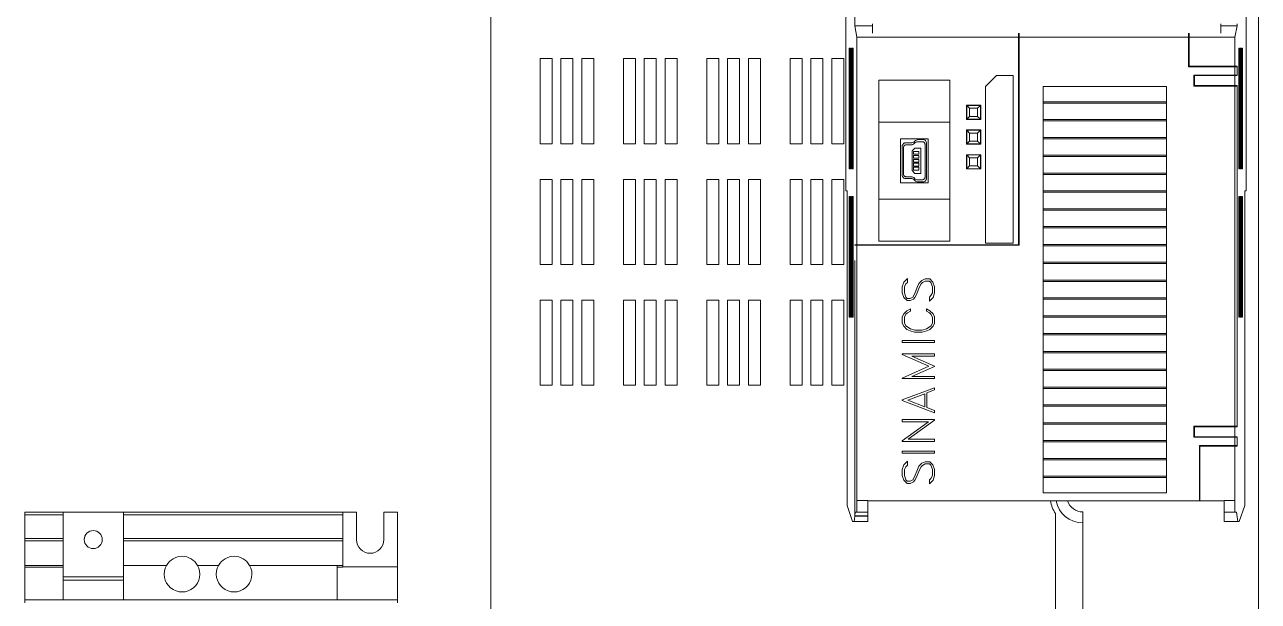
# Model space of a CAD drawing. Header units: millimetres. Extents: x 481 to 936, y 72 to 729.
# Drawn here: x 711.2 to 936.2, y 500.6 to 605.6 of the extents above; entities that cross this region are included whole.
import ezdxf

# ---------------------------------------------------------------- set-up
doc = ezdxf.new("R2010")
doc.units = ezdxf.units.MM

msp = doc.modelspace()

# ---------------------------------------------------------------- linework, layer by layer
at = {"color": 7, "linetype": 'Continuous', "lineweight": 15}
for p, q in [((796.2, 390.76), (796.2, 713.76)), ((860.96, 575.36), (860.96, 714.06)), ((933.96, 714.06), (933.96, 575.36)), ((862.59, 657.56), (862.59, 605.46)), ((936.2, 390.76), (936.2, 639.22)), ((862.59, 605.46), (862.98, 603.39)), ((862.59, 605.46), (865.84, 605.46)), ((865.84, 604.12), (865.84, 605.83)), ((929.34, 604.12), (929.34, 605.83)), ((929.34, 605.46), (932.33, 605.46)), ((931.93, 603.39), (932.33, 605.46)), ((932.33, 605.46), (932.33, 605.83)), ((862.98, 603.39), (862.98, 565.56)), ((892.46, 603.39), (862.98, 603.39)), ((892.46, 603.39), (892.46, 604.12)), ((892.46, 565.56), (892.46, 603.39)), ((892.56, 604.12), (892.56, 603.39)), ((892.56, 603.39), (892.56, 565.46)), ((923.46, 603.39), (892.56, 603.39)), ((923.46, 603.39), (923.46, 604.12)), ((923.46, 597.96), (923.46, 603.39)), ((923.56, 604.12), (923.56, 603.39)), ((923.56, 603.39), (923.56, 598.06)), ((923.56, 603.39), (931.93, 603.39)), ((931.93, 598.06), (931.93, 603.39)), ((861.73, 601.36), (861.57, 601.36)), ((861.57, 601.36), (861.57, 579.36)), ((861.73, 579.36), (861.73, 601.36)), ((862.01, 601.36), (861.86, 601.36)), ((861.86, 601.36), (861.86, 579.36)), ((862.01, 579.36), (862.01, 601.36)), ((862.29, 601.36), (862.14, 601.36)), ((862.14, 601.36), (862.14, 579.36)), ((862.29, 579.36), (862.29, 601.36)), ((892.56, 601.83), (892.46, 601.83)), ((923.56, 601.83), (923.46, 601.83)), ((932.78, 601.36), (932.63, 601.36)), ((932.63, 601.36), (932.63, 579.36)), ((932.78, 579.36), (932.78, 601.36)), ((933.06, 601.36), (932.91, 601.36)), ((932.91, 601.36), (932.91, 579.36)), ((933.06, 579.36), (933.06, 601.36)), ((933.34, 601.36), (933.19, 601.36)), ((933.19, 601.36), (933.19, 579.36)), ((933.34, 579.36), (933.34, 601.36)), ((805.2, 599.46), (807.4, 599.46)), ((805.2, 583.96), (805.2, 599.46)), ((807.4, 599.46), (807.4, 583.96)), ((809, 583.96), (809, 599.46)), ((809, 599.46), (811.2, 599.46)), ((811.2, 599.46), (811.2, 583.96)), ((812.8, 599.46), (815, 599.46)), ((812.8, 583.96), (812.8, 599.46)), ((815, 599.46), (815, 583.96)), ((820.4, 599.46), (822.6, 599.46)), ((820.4, 583.96), (820.4, 599.46)), ((822.6, 599.46), (822.6, 583.96)), ((824.2, 599.46), (826.4, 599.46)), ((824.2, 583.96), (824.2, 599.46)), ((826.4, 599.46), (826.4, 583.96)), ((828, 599.46), (830.2, 599.46)), ((828, 583.96), (828, 599.46)), ((830.2, 599.46), (830.2, 583.96)), ((835.6, 599.46), (837.8, 599.46)), ((835.6, 583.96), (835.6, 599.46)), ((837.8, 599.46), (837.8, 583.96)), ((839.4, 583.96), (839.4, 599.46)), ((839.4, 599.46), (841.6, 599.46)), ((841.6, 599.46), (841.6, 583.96)), ((843.2, 583.96), (843.2, 599.46)), ((843.2, 599.46), (845.4, 599.46)), ((845.4, 599.46), (845.4, 583.96)), ((850.8, 583.96), (850.8, 599.46)), ((850.8, 599.46), (853, 599.46)), ((853, 599.46), (853, 583.96)), ((854.6, 599.46), (856.8, 599.46)), ((854.6, 583.96), (854.6, 599.46)), ((856.8, 599.46), (856.8, 583.96)), ((858.4, 583.96), (858.4, 599.46)), ((858.4, 599.46), (860.6, 599.46)), ((860.6, 599.46), (860.6, 583.96)), ((888.46, 596.36), (886.46, 594.36)), ((891.46, 596.36), (888.46, 596.36)), ((891.46, 565.86), (891.46, 596.36)), ((931.93, 597.96), (923.46, 597.96)), ((923.56, 598.06), (931.93, 598.06)), ((924.46, 596.46), (931.93, 596.46)), ((924.46, 594.46), (924.46, 596.46)), ((924.56, 596.36), (924.56, 594.56)), ((931.93, 596.36), (924.56, 596.36)), ((932.33, 598.06), (931.93, 598.06)), ((931.93, 596.46), (931.93, 597.96)), ((932.32, 597.96), (931.93, 597.96)), ((931.93, 596.46), (932.32, 596.46)), ((931.93, 594.56), (931.93, 596.36)), ((931.93, 596.36), (932.33, 596.36)), ((932.32, 597.96), (932.32, 596.46)), ((932.33, 597.96), (932.33, 598.06)), ((932.33, 596.46), (932.33, 597.96)), ((932.33, 596.36), (932.33, 596.46)), ((866.96, 595.56), (879.96, 595.56)), ((866.96, 566.17), (866.96, 595.56)), ((879.96, 595.56), (879.96, 566.17)), ((886.46, 594.36), (886.46, 565.86)), ((896.96, 594.36), (896.96, 591.61)), ((896.96, 594.36), (919.46, 594.36)), ((919.46, 591.61), (919.46, 594.36)), ((931.93, 594.46), (924.46, 594.46)), ((924.56, 594.56), (931.93, 594.56)), ((932.33, 594.56), (931.93, 594.56)), ((931.93, 532.46), (931.93, 594.46)), ((932.32, 594.46), (931.93, 594.46)), ((932.32, 594.46), (932.32, 532.46)), ((932.33, 594.46), (932.32, 594.46)), ((932.33, 594.46), (932.33, 594.56)), ((932.33, 532.46), (932.33, 594.46)), ((882.96, 590.96), (885.56, 590.96)), ((882.96, 588.36), (882.96, 590.96)), ((883.51, 590.41), (883.01, 590.91)), ((883.01, 590.91), (885.51, 590.91)), ((883.01, 588.41), (883.01, 590.91)), ((883.51, 588.91), (883.51, 590.41)), ((883.51, 590.41), (885.01, 590.41)), ((885.51, 590.91), (885.01, 590.41)), ((885.01, 590.41), (885.01, 588.91)), ((885.51, 590.91), (885.51, 588.41)), ((885.56, 590.96), (885.56, 588.36)), ((919.46, 591.61), (896.96, 591.61)), ((896.96, 591.61), (896.96, 591.36)), ((896.96, 591.36), (919.46, 591.36)), ((896.96, 591.36), (896.96, 588.36)), ((919.46, 591.36), (919.46, 591.61)), ((919.46, 588.36), (919.46, 591.36)), ((866.96, 587.86), (879.96, 587.86)), ((885.56, 588.36), (882.96, 588.36)), ((883.51, 588.91), (883.01, 588.41)), ((885.51, 588.41), (883.01, 588.41)), ((885.01, 588.91), (883.51, 588.91)), ((885.01, 588.91), (885.51, 588.41)), ((919.46, 588.36), (896.96, 588.36)), ((896.96, 588.36), (896.96, 588.11)), ((896.96, 588.11), (919.46, 588.11)), ((896.96, 588.11), (896.96, 585.11)), ((919.46, 588.11), (919.46, 588.36)), ((919.46, 585.11), (919.46, 588.11)), ((882.96, 586.46), (885.56, 586.46)), ((882.96, 583.86), (882.96, 586.46)), ((883.51, 585.91), (883.01, 586.41)), ((883.01, 586.41), (885.51, 586.41)), ((883.01, 583.91), (883.01, 586.41)), ((883.51, 584.41), (883.51, 585.91)), ((883.51, 585.91), (885.01, 585.91)), ((885.51, 586.41), (885.01, 585.91)), ((885.01, 585.91), (885.01, 584.41)), ((885.51, 586.41), (885.51, 583.91)), ((885.56, 586.46), (885.56, 583.86)), ((919.46, 585.11), (896.96, 585.11)), ((896.96, 585.11), (896.96, 584.86)), ((919.46, 584.86), (919.46, 585.11)), ((807.4, 583.96), (805.2, 583.96)), ((811.2, 583.96), (809, 583.96)), ((815, 583.96), (812.8, 583.96)), ((822.6, 583.96), (820.4, 583.96)), ((826.4, 583.96), (824.2, 583.96)), ((830.2, 583.96), (828, 583.96)), ((837.8, 583.96), (835.6, 583.96)), ((841.6, 583.96), (839.4, 583.96)), ((845.4, 583.96), (843.2, 583.96)), ((853, 583.96), (850.8, 583.96)), ((856.8, 583.96), (854.6, 583.96)), ((860.6, 583.96), (858.4, 583.96)), ((875.96, 584.86), (870.96, 584.86)), ((870.96, 584.86), (870.96, 576.86)), ((871.26, 578.11), (871.26, 583.61)), ((871.47, 578.37), (871.47, 583.32)), ((871.86, 584.11), (872.66, 584.11)), ((872.01, 583.77), (872.73, 583.77)), ((873.56, 583.16), (873.06, 582.66)), ((873.36, 584.26), (873.66, 584.56)), ((873.36, 583.91), (873.63, 584.18)), ((873.56, 583.16), (874.66, 583.16)), ((874.26, 584.31), (874.8, 584.31)), ((874.96, 584.71), (874.36, 584.71)), ((874.66, 583.16), (874.66, 578.56)), ((875.43, 583.86), (875.43, 577.83)), ((875.66, 584.21), (875.66, 577.51)), ((875.96, 576.86), (875.96, 584.86)), ((885.56, 583.86), (882.96, 583.86)), ((883.51, 584.41), (883.01, 583.91)), ((885.51, 583.91), (883.01, 583.91)), ((885.01, 584.41), (883.51, 584.41)), ((885.01, 584.41), (885.51, 583.91)), ((896.96, 584.86), (919.46, 584.86)), ((896.96, 584.86), (896.96, 581.86)), ((919.46, 581.86), (919.46, 584.86)), ((873.06, 579.06), (873.06, 582.66)), ((873.31, 582.56), (874.31, 582.56)), ((873.31, 582.56), (873.31, 582.06)), ((873.31, 582.06), (874.31, 582.06)), ((873.31, 581.84), (874.31, 581.84)), ((873.31, 581.84), (873.31, 581.34)), ((873.31, 581.34), (874.31, 581.34)), ((873.31, 581.11), (873.31, 580.61)), ((873.31, 581.11), (874.31, 581.11)), ((873.31, 580.61), (874.31, 580.61)), ((874.31, 582.06), (874.31, 582.56)), ((874.31, 581.34), (874.31, 581.84)), ((874.31, 580.61), (874.31, 581.11)), ((882.96, 581.96), (885.56, 581.96)), ((882.96, 579.36), (882.96, 581.96)), ((883.51, 581.41), (883.01, 581.91)), ((883.01, 581.91), (885.51, 581.91)), ((883.01, 579.41), (883.01, 581.91)), ((883.51, 581.41), (885.01, 581.41)), ((883.51, 579.91), (883.51, 581.41)), ((885.51, 581.91), (885.01, 581.41)), ((885.01, 581.41), (885.01, 579.91)), ((885.51, 581.91), (885.51, 579.41)), ((885.56, 581.96), (885.56, 579.36)), ((919.46, 581.86), (896.96, 581.86)), ((896.96, 581.86), (896.96, 581.61)), ((896.96, 581.61), (919.46, 581.61)), ((896.96, 581.61), (896.96, 578.61)), ((919.46, 581.61), (919.46, 581.86)), ((919.46, 578.61), (919.46, 581.61)), ((861.57, 579.36), (861.73, 579.36)), ((861.86, 579.36), (862.01, 579.36)), ((862.14, 579.36), (862.29, 579.36)), ((873.06, 579.06), (873.56, 578.56)), ((873.31, 580.39), (874.31, 580.39)), ((873.31, 580.39), (873.31, 579.89)), ((873.31, 579.89), (874.31, 579.89)), ((873.31, 579.66), (873.31, 579.16)), ((873.31, 579.66), (874.31, 579.66)), ((873.31, 579.16), (874.31, 579.16)), ((874.66, 578.56), (873.56, 578.56)), ((874.31, 579.89), (874.31, 580.39)), ((874.31, 579.16), (874.31, 579.66)), ((885.56, 579.36), (882.96, 579.36)), ((883.51, 579.91), (883.01, 579.41)), ((885.51, 579.41), (883.01, 579.41)), ((885.01, 579.91), (883.51, 579.91)), ((885.01, 579.91), (885.51, 579.41)), ((919.46, 578.61), (896.96, 578.61)), ((896.96, 578.61), (896.96, 578.36)), ((896.96, 578.36), (919.46, 578.36)), ((896.96, 578.36), (896.96, 575.36)), ((919.46, 578.36), (919.46, 578.61)), ((919.46, 575.36), (919.46, 578.36)), ((932.63, 579.36), (932.78, 579.36)), ((932.91, 579.36), (933.06, 579.36)), ((933.19, 579.36), (933.34, 579.36)), ((805.2, 577.46), (807.4, 577.46)), ((805.2, 561.96), (805.2, 577.46)), ((807.4, 577.46), (807.4, 561.96)), ((809, 561.96), (809, 577.46)), ((809, 577.46), (811.2, 577.46)), ((811.2, 577.46), (811.2, 561.96)), ((812.8, 561.96), (812.8, 577.46)), ((812.8, 577.46), (815, 577.46)), ((815, 577.46), (815, 561.96)), ((820.4, 561.96), (820.4, 577.46)), ((820.4, 577.46), (822.6, 577.46)), ((822.6, 577.46), (822.6, 561.96)), ((824.2, 577.46), (826.4, 577.46)), ((824.2, 561.96), (824.2, 577.46)), ((826.4, 577.46), (826.4, 561.96)), ((828, 577.46), (830.2, 577.46)), ((828, 561.96), (828, 577.46)), ((830.2, 577.46), (830.2, 561.96)), ((835.6, 577.46), (837.8, 577.46)), ((835.6, 561.96), (835.6, 577.46)), ((837.8, 577.46), (837.8, 561.96)), ((839.4, 577.46), (841.6, 577.46)), ((839.4, 561.96), (839.4, 577.46)), ((841.6, 577.46), (841.6, 561.96)), ((843.2, 561.96), (843.2, 577.46)), ((843.2, 577.46), (845.4, 577.46)), ((845.4, 577.46), (845.4, 561.96)), ((850.8, 577.46), (853, 577.46)), ((850.8, 561.96), (850.8, 577.46)), ((853, 577.46), (853, 561.96)), ((854.6, 577.46), (856.8, 577.46)), ((854.6, 561.96), (854.6, 577.46)), ((856.8, 577.46), (856.8, 561.96)), ((858.4, 561.96), (858.4, 577.46)), ((858.4, 577.46), (860.6, 577.46)), ((860.6, 577.46), (860.6, 561.96)), ((870.96, 576.86), (875.96, 576.86)), ((872.66, 577.61), (871.86, 577.61)), ((872.73, 577.92), (872.01, 577.92)), ((873.63, 577.52), (873.36, 577.79)), ((873.66, 577.16), (873.36, 577.46)), ((874.8, 577.38), (874.26, 577.38)), ((874.36, 577.01), (874.96, 577.01)), ((861.2, 575.36), (860.96, 575.36)), ((861.2, 530.14), (861.2, 575.36)), ((861.73, 574.36), (861.57, 574.36)), ((861.57, 574.36), (861.57, 552.36)), ((861.73, 552.36), (861.73, 574.36)), ((862.01, 574.36), (861.86, 574.36)), ((861.86, 574.36), (861.86, 552.36)), ((862.01, 552.36), (862.01, 574.36)), ((862.29, 574.36), (862.14, 574.36)), ((862.14, 574.36), (862.14, 552.36)), ((862.29, 552.36), (862.29, 574.36)), ((879.96, 573.86), (866.96, 573.86)), ((919.46, 575.36), (896.96, 575.36)), ((896.96, 575.36), (896.96, 575.11)), ((896.96, 575.11), (919.46, 575.11)), ((896.96, 575.11), (896.96, 572.11)), ((919.46, 575.11), (919.46, 575.36)), ((919.46, 572.11), (919.46, 575.11)), ((932.78, 574.36), (932.63, 574.36)), ((932.63, 574.36), (932.63, 552.36)), ((932.78, 552.36), (932.78, 574.36)), ((933.06, 574.36), (932.91, 574.36)), ((932.91, 574.36), (932.91, 552.36)), ((933.06, 552.36), (933.06, 574.36)), ((933.34, 574.36), (933.19, 574.36)), ((933.19, 574.36), (933.19, 552.36)), ((933.34, 552.36), (933.34, 574.36)), ((933.96, 575.36), (933.72, 575.36)), ((933.72, 575.36), (933.72, 530.14)), ((919.46, 572.11), (896.96, 572.11)), ((896.96, 572.11), (896.96, 571.86)), ((896.96, 571.86), (919.46, 571.86)), ((896.96, 571.86), (896.96, 568.86)), ((919.46, 571.86), (919.46, 572.11)), ((919.46, 568.86), (919.46, 571.86)), ((919.46, 568.86), (896.96, 568.86)), ((896.96, 568.86), (896.96, 568.61)), ((896.96, 568.61), (919.46, 568.61)), ((896.96, 568.61), (896.96, 565.61)), ((919.46, 568.61), (919.46, 568.86)), ((919.46, 565.61), (919.46, 568.61)), ((862.98, 565.56), (862.59, 565.56)), ((862.59, 565.56), (862.59, 565.46)), ((862.59, 565.46), (862.98, 565.46)), ((862.98, 565.56), (892.46, 565.56)), ((862.98, 565.46), (862.98, 518.92)), ((892.56, 565.46), (862.98, 565.46)), ((879.96, 566.17), (866.96, 566.17)), ((891.46, 565.86), (886.46, 565.86)), ((919.46, 565.61), (896.96, 565.61)), ((896.96, 565.61), (896.96, 565.36)), ((896.96, 565.36), (919.46, 565.36)), ((896.96, 565.36), (896.96, 562.36)), ((919.46, 565.36), (919.46, 565.61)), ((919.46, 562.36), (919.46, 565.36)), ((862.59, 516.14), (862.59, 562.68)), ((862.59, 562.68), (862.59, 562.68)), ((862.59, 562.68), (862.59, 516.1)), ((807.4, 561.96), (805.2, 561.96)), ((811.2, 561.96), (809, 561.96)), ((815, 561.96), (812.8, 561.96)), ((822.6, 561.96), (820.4, 561.96)), ((826.4, 561.96), (824.2, 561.96)), ((830.2, 561.96), (828, 561.96)), ((837.8, 561.96), (835.6, 561.96)), ((841.6, 561.96), (839.4, 561.96)), ((845.4, 561.96), (843.2, 561.96)), ((853, 561.96), (850.8, 561.96)), ((856.8, 561.96), (854.6, 561.96)), ((860.6, 561.96), (858.4, 561.96)), ((919.46, 562.36), (896.96, 562.36)), ((896.96, 562.36), (896.96, 562.11)), ((896.96, 562.11), (919.46, 562.11)), ((896.96, 562.11), (896.96, 559.11)), ((919.46, 562.11), (919.46, 562.36)), ((919.46, 559.11), (919.46, 562.11)), ((871.27, 557.89), (871.55, 558.74)), ((871.55, 558.74), (872.22, 559.4)), ((871.93, 558.4), (871.67, 557.87)), ((872.22, 558.68), (871.93, 558.4)), ((872.22, 559.4), (872.22, 558.68)), ((874.02, 557.91), (874.29, 558.47)), ((874.29, 558.47), (874.85, 559.04)), ((874.68, 558.4), (874.4, 557.85)), ((874.94, 558.65), (874.68, 558.4)), ((874.85, 559.04), (875.42, 559.31)), ((875.46, 558.92), (874.94, 558.65)), ((875.42, 559.31), (876.29, 559.31)), ((876.24, 558.92), (875.46, 558.92)), ((876.49, 558.67), (876.24, 558.92)), ((876.29, 559.31), (876.86, 558.74)), ((876.76, 557.88), (876.49, 558.67)), ((876.86, 558.74), (877.15, 557.89)), ((919.46, 559.11), (896.96, 559.11)), ((896.96, 559.11), (896.96, 558.86)), ((896.96, 558.86), (919.46, 558.86)), ((896.96, 558.86), (896.96, 555.86)), ((919.46, 558.86), (919.46, 559.11)), ((919.46, 555.86), (919.46, 558.86)), ((871.27, 556.78), (871.27, 557.89)), ((871.56, 555.94), (871.27, 556.78)), ((872.13, 555.36), (871.56, 555.94)), ((871.67, 557.87), (871.67, 556.8)), ((871.67, 556.8), (871.93, 556)), ((871.93, 556), (872.18, 555.75)), ((872.18, 555.75), (872.69, 555.75)), ((872.69, 555.75), (873.2, 556.01)), ((873.2, 556.01), (873.47, 556.54)), ((873.58, 555.93), (873.29, 555.64)), ((873.47, 556.54), (874.02, 557.91)), ((873.86, 556.49), (873.58, 555.93)), ((874.4, 557.85), (873.86, 556.49)), ((876.21, 555.99), (876.49, 556.28)), ((876.21, 555.27), (876.21, 555.99)), ((876.87, 555.94), (876.21, 555.27)), ((876.49, 556.28), (876.76, 556.8)), ((876.76, 556.8), (876.76, 557.88)), ((877.15, 556.78), (876.87, 555.94)), ((877.15, 557.89), (877.15, 556.78)), ((919.46, 555.86), (896.96, 555.86)), ((896.96, 555.86), (896.96, 555.61)), ((919.46, 555.61), (919.46, 555.86)), ((805.2, 555.46), (807.4, 555.46)), ((805.2, 539.96), (805.2, 555.46)), ((807.4, 555.46), (807.4, 539.96)), ((809, 555.46), (811.2, 555.46)), ((809, 539.96), (809, 555.46)), ((811.2, 555.46), (811.2, 539.96)), ((812.8, 539.96), (812.8, 555.46)), ((812.8, 555.46), (815, 555.46)), ((815, 555.46), (815, 539.96)), ((820.4, 555.46), (822.6, 555.46)), ((820.4, 539.96), (820.4, 555.46)), ((822.6, 555.46), (822.6, 539.96)), ((824.2, 555.46), (826.4, 555.46)), ((824.2, 539.96), (824.2, 555.46)), ((826.4, 555.46), (826.4, 539.96)), ((828, 555.46), (830.2, 555.46)), ((828, 539.96), (828, 555.46)), ((830.2, 555.46), (830.2, 539.96)), ((835.6, 539.96), (835.6, 555.46)), ((835.6, 555.46), (837.8, 555.46)), ((837.8, 555.46), (837.8, 539.96)), ((839.4, 555.46), (841.6, 555.46)), ((839.4, 539.96), (839.4, 555.46)), ((841.6, 555.46), (841.6, 539.96)), ((843.2, 539.96), (843.2, 555.46)), ((843.2, 555.46), (845.4, 555.46)), ((845.4, 555.46), (845.4, 539.96)), ((850.8, 555.46), (853, 555.46)), ((850.8, 539.96), (850.8, 555.46)), ((853, 555.46), (853, 539.96)), ((854.6, 539.96), (854.6, 555.46)), ((854.6, 555.46), (856.8, 555.46)), ((856.8, 555.46), (856.8, 539.96)), ((858.4, 539.96), (858.4, 555.46)), ((858.4, 555.46), (860.6, 555.46)), ((860.6, 555.46), (860.6, 539.96)), ((871.55, 552.97), (872.11, 553.53)), ((872.11, 553.53), (872.76, 553.86)), ((872.72, 555.36), (872.13, 555.36)), ((873.29, 555.64), (872.72, 555.36)), ((872.76, 553.86), (872.76, 553.44)), ((875.66, 553.44), (875.66, 553.86)), ((875.66, 553.86), (876.31, 553.53)), ((876.31, 553.53), (876.87, 552.97)), ((896.96, 555.61), (919.46, 555.61)), ((896.96, 555.61), (896.96, 552.61)), ((919.46, 552.61), (919.46, 555.61)), ((861.57, 552.36), (861.73, 552.36)), ((861.86, 552.36), (862.01, 552.36)), ((862.14, 552.36), (862.29, 552.36)), ((871.27, 552.4), (871.55, 552.97)), ((871.27, 551.27), (871.27, 552.4)), ((871.56, 550.7), (871.27, 551.27)), ((871.93, 552.89), (871.67, 552.37)), ((871.67, 552.37), (871.67, 551.3)), ((871.67, 551.3), (871.93, 550.78)), ((872.19, 553.15), (871.93, 552.89)), ((872.76, 553.44), (872.19, 553.15)), ((876.23, 553.15), (875.66, 553.44)), ((876.49, 552.89), (876.23, 553.15)), ((876.76, 552.37), (876.49, 552.89)), ((876.5, 550.78), (876.76, 551.3)), ((876.76, 551.3), (876.76, 552.37)), ((876.87, 552.97), (877.15, 552.4)), ((877.15, 551.27), (876.87, 550.7)), ((877.15, 552.4), (877.15, 551.27)), ((919.46, 552.61), (896.96, 552.61)), ((896.96, 552.61), (896.96, 552.36)), ((896.96, 552.36), (919.46, 552.36)), ((896.96, 552.36), (896.96, 549.36)), ((919.46, 552.36), (919.46, 552.61)), ((919.46, 549.36), (919.46, 552.36)), ((932.63, 552.36), (932.78, 552.36)), ((932.91, 552.36), (933.06, 552.36)), ((933.19, 552.36), (933.34, 552.36)), ((872.12, 550.13), (871.56, 550.7)), ((871.93, 550.78), (872.73, 550.25)), ((872.68, 549.86), (872.12, 550.13)), ((873.52, 549.59), (872.68, 549.86)), ((872.73, 550.25), (873.53, 549.98)), ((874.9, 549.59), (873.52, 549.59)), ((873.53, 549.98), (874.89, 549.98)), ((874.89, 549.98), (875.69, 550.25)), ((875.74, 549.86), (874.9, 549.59)), ((875.69, 550.25), (876.5, 550.78)), ((876.3, 550.13), (875.74, 549.86)), ((876.87, 550.7), (876.3, 550.13)), ((919.46, 549.36), (896.96, 549.36)), ((896.96, 549.36), (896.96, 549.11)), ((896.96, 549.11), (919.46, 549.11)), ((896.96, 549.11), (896.96, 546.11)), ((919.46, 549.11), (919.46, 549.36)), ((919.46, 546.11), (919.46, 549.11)), ((871.27, 548.11), (877.15, 548.11)), ((871.27, 547.72), (871.27, 548.11)), ((877.15, 547.72), (871.27, 547.72)), ((877.15, 547.72), (877.15, 548.11)), ((871.27, 545.65), (877.15, 545.65)), ((871.27, 545.55), (871.27, 545.65)), ((876.12, 543.4), (871.27, 545.55)), ((877.15, 545.26), (873, 545.26)), ((873, 545.26), (877.15, 543.44)), ((877.15, 545.65), (877.15, 545.26)), ((919.46, 546.11), (896.96, 546.11)), ((896.96, 546.11), (896.96, 545.86)), ((896.96, 545.86), (919.46, 545.86)), ((896.96, 545.86), (896.96, 542.86)), ((919.46, 545.86), (919.46, 546.11)), ((919.46, 542.86), (919.46, 545.86)), ((871.27, 541.25), (876.12, 543.4)), ((877.15, 543.36), (873, 541.54)), ((877.15, 543.44), (877.15, 543.36)), ((919.46, 542.86), (896.96, 542.86)), ((896.96, 542.86), (896.96, 542.61)), ((896.96, 542.61), (919.46, 542.61)), ((896.96, 542.61), (896.96, 539.61)), ((919.46, 542.61), (919.46, 542.86)), ((919.46, 539.61), (919.46, 542.61)), ((871.27, 541.15), (871.27, 541.25)), ((877.15, 541.15), (871.27, 541.15)), ((873, 541.54), (877.15, 541.54)), ((877.15, 541.15), (877.15, 541.54)), ((807.4, 539.96), (805.2, 539.96)), ((811.2, 539.96), (809, 539.96)), ((815, 539.96), (812.8, 539.96)), ((822.6, 539.96), (820.4, 539.96)), ((826.4, 539.96), (824.2, 539.96)), ((830.2, 539.96), (828, 539.96)), ((837.8, 539.96), (835.6, 539.96)), ((841.6, 539.96), (839.4, 539.96)), ((845.4, 539.96), (843.2, 539.96)), ((853, 539.96), (850.8, 539.96)), ((856.8, 539.96), (854.6, 539.96)), ((860.6, 539.96), (858.4, 539.96)), ((871.27, 537.26), (877.15, 539.5)), ((872.3, 537.21), (875.36, 538.4)), ((875.36, 538.4), (875.36, 536.03)), ((877.15, 539.1), (875.75, 538.55)), ((875.75, 538.55), (875.75, 535.88)), ((877.15, 539.5), (877.15, 539.1)), ((919.46, 539.61), (896.96, 539.61)), ((896.96, 539.61), (896.96, 539.36)), ((896.96, 539.36), (919.46, 539.36)), ((896.96, 539.36), (896.96, 536.36)), ((919.46, 539.36), (919.46, 539.61)), ((919.46, 536.36), (919.46, 539.36)), ((871.27, 537.17), (871.27, 537.26)), ((877.15, 534.93), (871.27, 537.17)), ((875.36, 536.03), (872.3, 537.21)), ((877.15, 535.34), (875.75, 535.88)), ((919.46, 536.36), (896.96, 536.36)), ((896.96, 536.36), (896.96, 536.11)), ((896.96, 536.11), (919.46, 536.11)), ((896.96, 536.11), (896.96, 533.11)), ((919.46, 536.11), (919.46, 536.36)), ((919.46, 533.11), (919.46, 536.11)), ((871.27, 533.68), (877.15, 533.68)), ((871.27, 533.29), (871.27, 533.68)), ((876.07, 533.29), (871.27, 533.29)), ((871.27, 529.81), (876.07, 533.29)), ((877.15, 533.59), (872.35, 530.11)), ((877.15, 534.93), (877.15, 535.34)), ((877.15, 533.68), (877.15, 533.59)), ((919.46, 533.11), (896.96, 533.11)), ((896.96, 533.11), (896.96, 532.86)), ((896.96, 532.86), (919.46, 532.86)), ((896.96, 532.86), (896.96, 529.86)), ((919.46, 532.86), (919.46, 533.11)), ((919.46, 529.86), (919.46, 532.86)), ((924.46, 532.46), (931.93, 532.46)), ((924.46, 530.46), (924.46, 532.46)), ((924.56, 532.36), (924.56, 530.56)), ((931.93, 532.36), (924.56, 532.36)), ((932.32, 532.46), (931.93, 532.46)), ((931.93, 530.56), (931.93, 532.36)), ((931.93, 532.36), (932.33, 532.36)), ((932.33, 532.36), (932.33, 532.46)), ((861.2, 518.04), (861.2, 530.14)), ((871.27, 529.72), (871.27, 529.81)), ((877.15, 529.72), (871.27, 529.72)), ((872.35, 530.11), (877.15, 530.11)), ((877.15, 529.72), (877.15, 530.11)), ((919.46, 529.86), (896.96, 529.86)), ((896.96, 529.86), (896.96, 529.61)), ((896.96, 529.61), (919.46, 529.61)), ((896.96, 529.61), (896.96, 526.61)), ((919.46, 529.61), (919.46, 529.86)), ((919.46, 526.61), (919.46, 529.61)), ((931.93, 530.46), (924.46, 530.46)), ((924.56, 530.56), (931.93, 530.56)), ((925.46, 528.96), (931.93, 528.96)), ((925.46, 518.89), (925.46, 528.96)), ((925.56, 528.86), (925.56, 518.89)), ((931.93, 528.86), (925.56, 528.86)), ((932.33, 530.56), (931.93, 530.56)), ((931.93, 528.96), (931.93, 530.46)), ((932.32, 530.46), (931.93, 530.46)), ((931.93, 528.96), (932.32, 528.96)), ((931.93, 518.92), (931.93, 528.86)), ((931.93, 528.86), (932.33, 528.86)), ((932.32, 530.46), (932.32, 528.96)), ((932.33, 530.46), (932.33, 530.56)), ((932.33, 528.96), (932.33, 530.46)), ((932.33, 528.86), (932.33, 528.96)), ((933.72, 530.14), (933.72, 518.04)), ((871.27, 527.56), (871.27, 527.95)), ((871.27, 527.95), (877.15, 527.95)), ((877.15, 527.56), (871.27, 527.56)), ((877.15, 527.56), (877.15, 527.95)), ((919.46, 526.61), (896.96, 526.61)), ((896.96, 526.61), (896.96, 526.36)), ((919.46, 526.36), (919.46, 526.61)), ((871.27, 524.59), (871.55, 525.44)), ((871.27, 523.48), (871.27, 524.59)), ((871.55, 525.44), (872.22, 526.1)), ((871.93, 525.1), (871.67, 524.57)), ((871.67, 524.57), (871.67, 523.5)), ((872.22, 525.38), (871.93, 525.1)), ((872.22, 526.1), (872.22, 525.38)), ((873.47, 523.24), (874.02, 524.61)), ((874.4, 524.55), (873.86, 523.19)), ((874.02, 524.61), (874.29, 525.17)), ((874.29, 525.17), (874.85, 525.74)), ((874.68, 525.1), (874.4, 524.55)), ((874.94, 525.35), (874.68, 525.1)), ((874.85, 525.74), (875.42, 526.01)), ((875.46, 525.62), (874.94, 525.35)), ((875.42, 526.01), (876.29, 526.01)), ((876.24, 525.62), (875.46, 525.62)), ((876.49, 525.37), (876.24, 525.62)), ((876.29, 526.01), (876.86, 525.44)), ((876.76, 524.58), (876.49, 525.37)), ((876.76, 523.5), (876.76, 524.58)), ((876.86, 525.44), (877.15, 524.59)), ((877.15, 524.59), (877.15, 523.48)), ((896.96, 526.36), (919.46, 526.36)), ((896.96, 526.36), (896.96, 523.36)), ((919.46, 523.36), (919.46, 526.36)), ((871.56, 522.64), (871.27, 523.48)), ((872.13, 522.06), (871.56, 522.64)), ((871.67, 523.5), (871.93, 522.7)), ((871.93, 522.7), (872.18, 522.45)), ((872.72, 522.06), (872.13, 522.06)), ((872.18, 522.45), (872.69, 522.45)), ((872.69, 522.45), (873.2, 522.71)), ((873.29, 522.34), (872.72, 522.06)), ((873.2, 522.71), (873.47, 523.24)), ((873.58, 522.63), (873.29, 522.34)), ((873.86, 523.19), (873.58, 522.63)), ((876.21, 522.69), (876.49, 522.98)), ((876.21, 521.97), (876.21, 522.69)), ((876.87, 522.64), (876.21, 521.97)), ((876.49, 522.98), (876.76, 523.5)), ((877.15, 523.48), (876.87, 522.64)), ((919.46, 523.36), (896.96, 523.36)), ((896.96, 523.36), (896.96, 523.11)), ((896.96, 523.11), (896.96, 520.36)), ((896.96, 523.11), (919.46, 523.11)), ((919.46, 523.11), (919.46, 523.36)), ((919.46, 520.36), (919.46, 523.11)), ((896.96, 520.36), (919.46, 520.36)), ((862.2, 515.09), (861.2, 518.04)), ((862.98, 518.92), (862.98, 516.84)), ((862.98, 518.92), (864.96, 518.92)), ((864.96, 518.92), (864.96, 518.89)), ((864.96, 518.89), (864.96, 516.84)), ((864.96, 518.89), (925.46, 518.89)), ((925.56, 518.89), (929.96, 518.89)), ((929.96, 518.89), (929.96, 518.92)), ((929.96, 518.92), (931.93, 518.92)), ((929.96, 516.84), (929.96, 518.89)), ((931.93, 516.84), (931.93, 518.92)), ((933.72, 518.04), (932.72, 515.09)), ((718.2, 516.82), (711.2, 516.82)), ((711.2, 516.82), (711.2, 516.32)), ((711.2, 516.32), (718.2, 516.32)), ((711.2, 516.32), (711.2, 512.02)), ((729.2, 516.82), (718.2, 516.82)), ((718.2, 516.82), (718.2, 516.32)), ((718.2, 516.32), (718.2, 512.02)), ((769.2, 516.82), (729.2, 516.82)), ((729.2, 516.82), (729.2, 516.32)), ((769.2, 516.32), (729.2, 516.32)), ((729.2, 516.32), (729.2, 512.02)), ((769.2, 516.82), (771.7, 516.82)), ((769.2, 516.32), (769.2, 516.82)), ((769.2, 516.32), (769.2, 512.02)), ((771.7, 516.82), (771.7, 511.82)), ((779.2, 516.82), (776.7, 516.82)), ((776.7, 516.82), (776.7, 511.82)), ((779.2, 506.83), (779.2, 516.82)), ((862.59, 516.1), (862.47, 515.09)), ((862.68, 516.84), (862.59, 516.14)), ((864.96, 516.14), (862.59, 516.14)), ((862.59, 516.1), (864.96, 516.1)), ((862.98, 516.84), (862.68, 516.84)), ((862.98, 516.84), (864.96, 516.84)), ((864.96, 516.84), (864.96, 516.14)), ((864.96, 516.1), (864.96, 516.14)), ((864.96, 516.1), (864.96, 515.09)), ((899.2, 444.36), (899.2, 516.55)), ((904.2, 516.86), (904.2, 444.68)), ((931.93, 516.84), (929.96, 516.84)), ((929.96, 515.09), (929.96, 516.84)), ((932.24, 516.84), (931.93, 516.84)), ((932.45, 515.09), (932.24, 516.84)), ((862.47, 515.09), (862.2, 515.09)), ((862.47, 515.09), (864.96, 515.09)), ((932.45, 515.09), (929.96, 515.09)), ((932.72, 515.09), (932.45, 515.09)), ((711.2, 512.02), (718.2, 512.02)), ((711.2, 512.02), (711.2, 511.62)), ((718.2, 511.62), (711.2, 511.62)), ((711.2, 511.62), (711.2, 507.12)), ((718.2, 511.62), (718.2, 512.02)), ((718.2, 511.62), (718.2, 507.12)), ((729.2, 512.02), (769.2, 512.02)), ((729.2, 512.02), (729.2, 511.62)), ((769.2, 511.62), (729.2, 511.62)), ((729.2, 511.62), (729.2, 507.12)), ((769.2, 511.62), (769.2, 512.02)), ((769.2, 511.62), (769.2, 507.12)), ((711.2, 507.12), (718.2, 507.12)), ((711.2, 506.82), (711.2, 507.12)), ((718.2, 506.82), (711.2, 506.82)), ((711.2, 506.82), (711.2, 500.82)), ((718.2, 507.12), (718.2, 506.82)), ((718.2, 506.82), (718.2, 500.82)), ((729.2, 507.12), (737.07, 507.12)), ((729.2, 507.12), (729.2, 500.82)), ((742.73, 507.12), (746.57, 507.12)), ((752.23, 507.12), (768.2, 507.12)), ((768.2, 507.12), (769.2, 507.12)), ((768.2, 506.82), (768.2, 507.12)), ((769.2, 506.82), (768.2, 506.82)), ((768.2, 506.82), (768.2, 500.82)), ((769.2, 507.12), (769.2, 506.82)), ((779.2, 506.83), (769.2, 506.83)), ((779.2, 506.83), (779.2, 500.82)), ((729.2, 505.03), (718.2, 505.03)), ((729.2, 504.42), (718.2, 504.42)), ((711.2, 500.82), (718.2, 500.82)), ((711.2, 500.82), (711.2, 500.32)), ((718.2, 500.82), (768.2, 500.82)), ((768.2, 500.82), (779.2, 500.82)), ((779.2, 500.32), (779.2, 500.82))]:
    msp.add_line(p, q, dxfattribs=at)
at = {"color": 8, "linetype": 'Continuous', "lineweight": 15}
for p, q in [((892.46, 602.83), (892.56, 602.83)), ((923.46, 602.83), (923.56, 602.83))]:
    msp.add_line(p, q, dxfattribs=at)
at = {"color": 7, "linetype": 'Continuous', "lineweight": 15}
msp.add_circle((723.7, 511.82), 1.65, dxfattribs=at)
for centre, radius, start, end in [((904.2, 519.86), 6, 189.3212, 213.5573), ((904.2, 519.86), 5, 191.3974, 270), ((904.2, 519.86), 3, 199.1158, 270), ((774.2, 511.82), 2.5, 180, 0), ((739.9, 505.52), 3.25, 29.4924, 150.5076), ((749.4, 505.52), 3.25, 29.4924, 150.5076), ((739.9, 505.52), 3.25, 150.5076, 29.4924), ((749.4, 505.52), 3.25, 150.5076, 29.4924)]:
    msp.add_arc(centre, radius, start, end, dxfattribs=at)
for points in [[(871.86, 584.11), (871.79, 584.11), (871.65, 584.09), (871.46, 583.98), (871.32, 583.82), (871.28, 583.68), (871.26, 583.61)], [(871.47, 583.32), (871.49, 583.38), (871.52, 583.51), (871.65, 583.66), (871.82, 583.76), (871.94, 583.77), (872.01, 583.77)], [(873.36, 584.26), (873.25, 584.21), (873.03, 584.09), (872.78, 584.11), (872.66, 584.11)], [(873.36, 583.91), (873.26, 583.86), (873.06, 583.75), (872.84, 583.77), (872.73, 583.77)], [(873.63, 584.18), (873.73, 584.22), (873.93, 584.32), (874.15, 584.31), (874.26, 584.31)], [(873.66, 584.56), (873.77, 584.61), (873.99, 584.72), (874.24, 584.71), (874.36, 584.71)], [(874.8, 584.31), (874.87, 584.32), (875.02, 584.33), (875.22, 584.23), (875.37, 584.07), (875.41, 583.93), (875.43, 583.86)], [(874.96, 584.71), (875.04, 584.72), (875.2, 584.73), (875.42, 584.62), (875.59, 584.45), (875.64, 584.29), (875.66, 584.21)], [(872.01, 577.92), (871.94, 577.93), (871.82, 577.94), (871.65, 578.04), (871.52, 578.19), (871.49, 578.31), (871.47, 578.37)], [(871.26, 578.11), (871.28, 578.04), (871.32, 577.91), (871.46, 577.74), (871.65, 577.63), (871.79, 577.62), (871.86, 577.61)], [(872.66, 577.61), (872.78, 577.62), (873.03, 577.63), (873.25, 577.52), (873.36, 577.46)], [(872.73, 577.92), (872.84, 577.93), (873.06, 577.94), (873.26, 577.84), (873.36, 577.79)], [(874.26, 577.38), (874.15, 577.38), (873.93, 577.38), (873.73, 577.47), (873.63, 577.52)], [(874.36, 577.01), (874.24, 577.01), (873.99, 577.01), (873.77, 577.11), (873.66, 577.16)], [(875.43, 577.83), (875.41, 577.76), (875.37, 577.62), (875.22, 577.46), (875.02, 577.37), (874.87, 577.38), (874.8, 577.38)], [(875.66, 577.51), (875.64, 577.44), (875.59, 577.28), (875.42, 577.1), (875.2, 577), (875.04, 577.01), (874.96, 577.01)]]:
    msp.add_open_spline(points, degree=3, dxfattribs=at)

doc.saveas('drawing.dxf')
